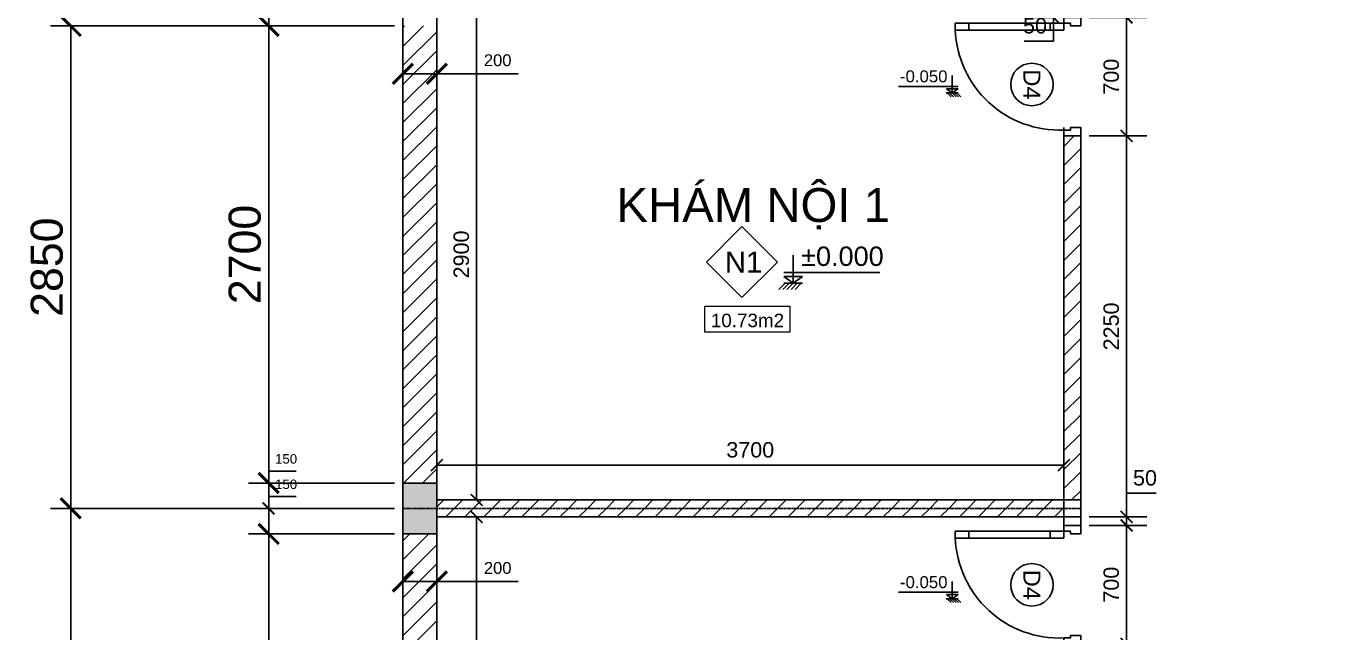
# Model space of a CAD drawing. Header units: millimetres. Extents: x -26398 to 135532, y -376633 to 43268.
# Drawn here: x 20060 to 27697, y -34718 to -31138 of the extents above; entities that cross this region are included whole.
import ezdxf
from ezdxf.enums import TextEntityAlignment as Align

# ---------------------------------------------------------------- set-up
doc = ezdxf.new("R2010")
doc.units = ezdxf.units.MM
doc.linetypes.add('ACAD_ISO02W100', pattern=[15, 12, -3])
for name, color, linetype in [('A-Door', 150, 'Continuous'), ('A5-KICHTHUOC', 251, 'Continuous'), ('cửa', 152, 'Continuous'), ('NT', 1, 'Continuous'), ('trục chia', 160, 'ACAD_ISO02W100'), ('TƯỜNG', 52, 'Continuous')]:
    doc.layers.add(name, color=color, linetype=linetype)
doc.layers.add('A6-GHICHU', color=147, linetype='Continuous', lineweight=20)
doc.styles.add('GHICHU35', font='', dxfattribs={"width": 0.9, "height": 350})
doc.styles.get("Standard").update_dxf_attribs({"font": 'arial.ttf'})
doc.styles.add('TUANH', font='')
doc.styles.get('GHICHU35').set_extended_font_data('VNI-Helve')
doc.styles.get('TUANH').set_extended_font_data('VNI-Helve-Condense', bold=True)
doc.dimstyles.new('dimmatbang', dxfattribs={"dimscale": 70, "dimtxt": 2.7, "dimasz": 1.7, "dimexe": 1.7, "dimexo": 0.7, "dimtad": 1, "dimtoh": 1, "dimdec": 1, "dimtxsty": 'Standard', "dimblk": 'ARCHTICK', "dimcen": 2.5, "dimclrd": 1, "dimclre": 256, "dimadec": 0, "dimazin": 0, "dimtfac": 1, "dimtdec": 1, "dimtmove": 0, "dimatfit": 3, "dimfxl": 1, "dimarcsym": 0})

# ---------------------------------------------------------------- blocks, each defined once
blk = doc.blocks.new('_ArchTick')
at = {"color": 0, "linetype": 'ByBlock', "const_width": 0.15}
blk.add_lwpolyline([(-0.5, -0.5), (0.5, 0.5)], dxfattribs=at)
blk = doc.blocks.new('*D21')
at = {"lineweight": -2, "transparency": 16777216}
for p, q in [((22235.5, -33988.1), (20205.1, -33988.1)), ((22235.5, -36988.1), (20205.1, -36988.1))]:
    blk.add_line(p, q, dxfattribs=at)
at = {"color": 1, "lineweight": -2, "transparency": 16777216}
blk.add_line((20324.1, -36988.1), (20324.1, -33988.1), dxfattribs=at)
at = {"layer": 'DEFPOINTS', "color": 0, "transparency": 16777216}
for p in [(20324.1, -33988.1), (22284.5, -33988.1), (22284.5, -36988.1)]:
    blk.add_point(p, dxfattribs=at)
at = {"color": 1, "lineweight": -2, "transparency": 16777216, "xscale": 119, "yscale": 119, "zscale": 119}
for p, rotation in [((20324.1, -33988.1), 90), ((20324.1, -36988.1), 270)]:
    blk.add_blockref('_ArchTick', p, dxfattribs=dict(at, rotation=rotation))
at = {"color": 0, "transparency": 16777216, "insert": (20183.8, -35488.1), "char_height": 189, "attachment_point": 5, "rotation": 90}
blk.add_mtext('3000', dxfattribs=at)
blk = doc.blocks.new('*D22')
at = {"lineweight": -2, "transparency": 16777216}
for p, q in [((22235.5, -31138.1), (20205.1, -31138.1)), ((22235.5, -33988.1), (20205.1, -33988.1))]:
    blk.add_line(p, q, dxfattribs=at)
at = {"color": 1, "lineweight": -2, "transparency": 16777216}
blk.add_line((20324.1, -33988.1), (20324.1, -31138.1), dxfattribs=at)
at = {"layer": 'DEFPOINTS', "color": 0, "transparency": 16777216}
for p in [(20324.1, -31138.1), (22284.5, -31138.1), (22284.5, -33988.1)]:
    blk.add_point(p, dxfattribs=at)
at = {"color": 1, "lineweight": -2, "transparency": 16777216, "xscale": 119, "yscale": 119, "zscale": 119}
for p, rotation in [((20324.1, -31138.1), 90), ((20324.1, -33988.1), 270)]:
    blk.add_blockref('_ArchTick', p, dxfattribs=dict(at, rotation=rotation))
at = {"color": 0, "transparency": 16777216, "insert": (20183.9, -32563.1), "char_height": 189, "attachment_point": 5, "rotation": 90}
blk.add_mtext('2850', dxfattribs=at)
blk = doc.blocks.new('A$C7DB75F4D')
at = {"layer": 'A-Door'}
for points in [[(625, 740), (625, 660), (665, 660), (665, 740)], [(625, 180), (625, 660), (665, 660), (665, 180)], [(625, 100), (625, 180), (665, 180), (665, 100)], [(35, 100), (35, 60), (50, 60), (50, 50), (50, 0), (0, 0), (0, 100)], [(665, 100), (700, 100), (700, 0), (650, 0), (650, 50), (650, 60), (665, 60)]]:
    blk.add_lwpolyline(points, close=True, dxfattribs=at)
at = {"layer": 'NT', "color": 1}
blk.add_arc((650, 125), 615.5, 92.32782, 182.32782, dxfattribs=at)
blk = doc.blocks.new('*D49')
at = {"lineweight": -2, "transparency": 16777216}
for p, q in [((22235.5, -34138.1), (21373.5, -34138.1)), ((22235.5, -36838.1), (21373.5, -36838.1))]:
    blk.add_line(p, q, dxfattribs=at)
at = {"color": 1, "lineweight": -2, "transparency": 16777216}
blk.add_line((21492.5, -36838.1), (21492.5, -34138.1), dxfattribs=at)
at = {"layer": 'DEFPOINTS', "color": 0, "transparency": 16777216}
for p in [(21492.5, -34138.1), (22284.5, -34138.1), (22284.5, -36838.1)]:
    blk.add_point(p, dxfattribs=at)
at = {"color": 1, "lineweight": -2, "transparency": 16777216, "xscale": 119, "yscale": 119, "zscale": 119}
for p, rotation in [((21492.5, -34138.1), 90), ((21492.5, -36838.1), 270)]:
    blk.add_blockref('_ArchTick', p, dxfattribs=dict(at, rotation=rotation))
at = {"color": 0, "transparency": 16777216, "insert": (21352.2, -35488.1), "char_height": 189, "attachment_point": 5, "rotation": 90}
blk.add_mtext('2700', dxfattribs=at)
blk = doc.blocks.new('*D50')
at = {"color": 1, "lineweight": -2, "transparency": 16777216}
for p, q in [((21492.5, -33988.1), (21492.5, -33918.1)), ((21492.5, -33918.1), (21654.5, -33918.1)), ((21492.5, -34138.1), (21492.5, -33988.1))]:
    blk.add_line(p, q, dxfattribs=at)
at = {"lineweight": -2, "transparency": 16777216}
for p, q in [((22235.5, -33988.1), (21401.5, -33988.1)), ((22235.5, -34138.1), (21401.5, -34138.1))]:
    blk.add_line(p, q, dxfattribs=at)
at = {"layer": 'DEFPOINTS', "color": 0, "transparency": 16777216}
for p in [(21492.5, -33988.1), (22284.5, -33988.1), (22284.5, -34138.1)]:
    blk.add_point(p, dxfattribs=at)
at = {"color": 1, "lineweight": -2, "transparency": 16777216, "xscale": 70, "yscale": 70, "zscale": 70}
for p, rotation in [((21492.5, -33988.1), 90), ((21492.5, -34138.1), 270)]:
    blk.add_blockref('_ArchTick', p, dxfattribs=dict(at, rotation=rotation))
at = {"color": 0, "transparency": 16777216, "insert": (21595.3, -33845.7), "char_height": 56, "attachment_point": 5}
blk.add_mtext('150', dxfattribs=at)
blk = doc.blocks.new('*D51')
at = {"color": 1, "lineweight": -2, "transparency": 16777216}
for p, q in [((21492.5, -33838.1), (21492.5, -33768.1)), ((21492.5, -33768.1), (21654.5, -33768.1)), ((21492.5, -33988.1), (21492.5, -33838.1))]:
    blk.add_line(p, q, dxfattribs=at)
at = {"lineweight": -2, "transparency": 16777216}
for p, q in [((22235.5, -33838.1), (21401.5, -33838.1)), ((22235.5, -33988.1), (21401.5, -33988.1))]:
    blk.add_line(p, q, dxfattribs=at)
at = {"layer": 'DEFPOINTS', "color": 0, "transparency": 16777216}
for p in [(21492.5, -33838.1), (22284.5, -33838.1), (22284.5, -33988.1)]:
    blk.add_point(p, dxfattribs=at)
at = {"color": 1, "lineweight": -2, "transparency": 16777216, "xscale": 70, "yscale": 70, "zscale": 70}
for p, rotation in [((21492.5, -33838.1), 90), ((21492.5, -33988.1), 270)]:
    blk.add_blockref('_ArchTick', p, dxfattribs=dict(at, rotation=rotation))
at = {"color": 0, "transparency": 16777216, "insert": (21595.3, -33695.7), "char_height": 56, "attachment_point": 5}
blk.add_mtext('150', dxfattribs=at)
blk = doc.blocks.new('*D52')
at = {"lineweight": -2, "transparency": 16777216}
for p, q in [((22235.5, -31138.1), (21373.5, -31138.1)), ((22235.5, -33838.1), (21373.5, -33838.1))]:
    blk.add_line(p, q, dxfattribs=at)
at = {"color": 1, "lineweight": -2, "transparency": 16777216}
blk.add_line((21492.5, -33838.1), (21492.5, -31138.1), dxfattribs=at)
at = {"layer": 'DEFPOINTS', "color": 0, "transparency": 16777216}
for p in [(21492.5, -31138.1), (22284.5, -31138.1), (22284.5, -33838.1)]:
    blk.add_point(p, dxfattribs=at)
at = {"color": 1, "lineweight": -2, "transparency": 16777216, "xscale": 119, "yscale": 119, "zscale": 119}
for p, rotation in [((21492.5, -31138.1), 90), ((21492.5, -33838.1), 270)]:
    blk.add_blockref('_ArchTick', p, dxfattribs=dict(at, rotation=rotation))
at = {"color": 0, "transparency": 16777216, "insert": (21352.2, -32488.1), "char_height": 189, "attachment_point": 5, "rotation": 90}
blk.add_mtext('2700', dxfattribs=at)
blk = doc.blocks.new('1-cote nen')
for p, q in [((-2, 267), (-2, 0)), ((-91, 102), (828, 102)), ((-2, 0), (-91, 63)), ((-91, 63), (88, 63)), ((90, 0), (-91, 0)), ((-2, 0), (88, 63)), ((-137, -60), (-77, 0)), ((-99, -60), (-39, 0)), ((-60, -60), (0, 0)), ((-21, -60), (39, 0)), ((17, -60), (77, 0))]:
    blk.add_line(p, q)
at = {"ltscale": 50, "style": 'GHICHU35', "width": 0.9}
blk.add_attdef('%%P0.000', (75, 164), '', height=187, dxfattribs=at)
blk = doc.blocks.new('*D64')
at = {"lineweight": -2, "transparency": 16777216}
for p, q in [((22284.5, -34192.1), (22284.5, -34538.4)), ((22484.5, -34192.1), (22484.5, -34538.4))]:
    blk.add_line(p, q, dxfattribs=at)
at = {"color": 1, "lineweight": -2, "transparency": 16777216}
for p, q in [((22284.5, -34419.4), (22484.5, -34419.4)), ((22484.5, -34419.4), (22965.6, -34419.4))]:
    blk.add_line(p, q, dxfattribs=at)
at = {"layer": 'DEFPOINTS', "color": 0, "transparency": 16777216}
for p in [(22284.5, -34143.1), (22484.5, -34143.1), (22484.5, -34419.4)]:
    blk.add_point(p, dxfattribs=at)
at = {"color": 1, "lineweight": -2, "transparency": 16777216, "xscale": 119, "yscale": 119, "zscale": 119, "rotation": 180}
blk.add_blockref('_ArchTick', (22284.5, -34419.4), dxfattribs=at)
at = {"color": 1, "lineweight": -2, "transparency": 16777216, "xscale": 119, "yscale": 119, "zscale": 119}
blk.add_blockref('_ArchTick', (22484.5, -34419.4), dxfattribs=at)
at = {"color": 0, "transparency": 16777216, "insert": (22844, -34339.9), "char_height": 70, "attachment_point": 5}
blk.add_mtext('200', dxfattribs=at)
blk = doc.blocks.new('*D65')
at = {"lineweight": -2, "transparency": 16777216}
for p, q in [((22284.5, -31193.6), (22284.5, -31540)), ((22484.5, -31193.6), (22484.5, -31540))]:
    blk.add_line(p, q, dxfattribs=at)
at = {"color": 1, "lineweight": -2, "transparency": 16777216}
for p, q in [((22284.5, -31421), (22484.5, -31421)), ((22484.5, -31421), (22965.6, -31421))]:
    blk.add_line(p, q, dxfattribs=at)
at = {"layer": 'DEFPOINTS', "color": 0, "transparency": 16777216}
for p in [(22284.5, -31144.6), (22484.5, -31144.6), (22484.5, -31421)]:
    blk.add_point(p, dxfattribs=at)
at = {"color": 1, "lineweight": -2, "transparency": 16777216, "xscale": 119, "yscale": 119, "zscale": 119, "rotation": 180}
blk.add_blockref('_ArchTick', (22284.5, -31421), dxfattribs=at)
at = {"color": 1, "lineweight": -2, "transparency": 16777216, "xscale": 119, "yscale": 119, "zscale": 119}
blk.add_blockref('_ArchTick', (22484.5, -31421), dxfattribs=at)
at = {"color": 0, "transparency": 16777216, "insert": (22844, -31341.5), "char_height": 70, "attachment_point": 5}
blk.add_mtext('200', dxfattribs=at)
blk = doc.blocks.new('*D79')
at = {"lineweight": -2, "transparency": 16777216}
for p, q in [((26333.5, -34088.1), (26674.1, -34088.1)), ((26333.5, -34788.1), (26674.1, -34788.1))]:
    blk.add_line(p, q, dxfattribs=at)
at = {"color": 1, "lineweight": -2, "transparency": 16777216}
blk.add_line((26555.1, -34788.1), (26555.1, -34088.1), dxfattribs=at)
at = {"layer": 'DEFPOINTS', "color": 0, "transparency": 16777216}
for p in [(26284.5, -34088.1), (26555.1, -34088.1), (26284.5, -34788.1)]:
    blk.add_point(p, dxfattribs=at)
at = {"color": 1, "lineweight": -2, "transparency": 16777216, "xscale": 70, "yscale": 70, "zscale": 70}
for p, rotation in [((26555.1, -34088.1), 90), ((26555.1, -34788.1), 270)]:
    blk.add_blockref('_ArchTick', p, dxfattribs=dict(at, rotation=rotation))
at = {"color": 0, "transparency": 16777216, "insert": (26464.9, -34438.1), "char_height": 91, "attachment_point": 5, "rotation": 90}
blk.add_mtext('700', dxfattribs=at)
blk = doc.blocks.new('*D80')
at = {"color": 1, "lineweight": -2, "transparency": 16777216}
for p, q in [((26555.1, -34038.1), (26555.1, -33898.1)), ((26555.1, -33898.1), (26728.9, -33898.1)), ((26555.1, -34088.1), (26555.1, -34038.1)), ((26555.1, -34088.1), (26555.1, -34158.1))]:
    blk.add_line(p, q, dxfattribs=at)
at = {"lineweight": -2, "transparency": 16777216}
for p, q in [((26333.5, -34038.1), (26674.1, -34038.1)), ((26333.5, -34088.1), (26674.1, -34088.1))]:
    blk.add_line(p, q, dxfattribs=at)
at = {"layer": 'DEFPOINTS', "color": 0, "transparency": 16777216}
for p in [(26284.5, -34038.1), (26555.1, -34038.1), (26284.5, -34088.1)]:
    blk.add_point(p, dxfattribs=at)
at = {"color": 1, "lineweight": -2, "transparency": 16777216, "xscale": 70, "yscale": 70, "zscale": 70}
for p, rotation in [((26555.1, -34038.1), 270), ((26555.1, -34088.1), 90)]:
    blk.add_blockref('_ArchTick', p, dxfattribs=dict(at, rotation=rotation))
at = {"color": 0, "transparency": 16777216, "insert": (26663.9, -33807.9), "char_height": 91, "attachment_point": 5}
blk.add_mtext('50', dxfattribs=at)
blk = doc.blocks.new('*D81')
at = {"lineweight": -2, "transparency": 16777216}
for p, q in [((26333.5, -31788.1), (26674.1, -31788.1)), ((26333.5, -34038.1), (26674.1, -34038.1))]:
    blk.add_line(p, q, dxfattribs=at)
at = {"color": 1, "lineweight": -2, "transparency": 16777216}
blk.add_line((26555.1, -34038.1), (26555.1, -31788.1), dxfattribs=at)
at = {"layer": 'DEFPOINTS', "color": 0, "transparency": 16777216}
for p in [(26284.5, -31788.1), (26555.1, -31788.1), (26284.5, -34038.1)]:
    blk.add_point(p, dxfattribs=at)
at = {"color": 1, "lineweight": -2, "transparency": 16777216, "xscale": 70, "yscale": 70, "zscale": 70}
for p, rotation in [((26555.1, -31788.1), 90), ((26555.1, -34038.1), 270)]:
    blk.add_blockref('_ArchTick', p, dxfattribs=dict(at, rotation=rotation))
at = {"color": 0, "transparency": 16777216, "insert": (26464.9, -32913.1), "char_height": 91, "attachment_point": 5, "rotation": 90}
blk.add_mtext('2250', dxfattribs=at)
blk = doc.blocks.new('*D82')
at = {"lineweight": -2, "transparency": 16777216}
for p, q in [((26333.5, -31088.1), (26674.1, -31088.1)), ((26333.5, -31788.1), (26674.1, -31788.1))]:
    blk.add_line(p, q, dxfattribs=at)
at = {"color": 1, "lineweight": -2, "transparency": 16777216}
blk.add_line((26555.1, -31788.1), (26555.1, -31088.1), dxfattribs=at)
at = {"layer": 'DEFPOINTS', "color": 0, "transparency": 16777216}
for p in [(26284.5, -31088.1), (26555.1, -31088.1), (26284.5, -31788.1)]:
    blk.add_point(p, dxfattribs=at)
at = {"color": 1, "lineweight": -2, "transparency": 16777216, "xscale": 70, "yscale": 70, "zscale": 70}
for p, rotation in [((26555.1, -31088.1), 90), ((26555.1, -31788.1), 270)]:
    blk.add_blockref('_ArchTick', p, dxfattribs=dict(at, rotation=rotation))
at = {"color": 0, "transparency": 16777216, "insert": (26464.9, -31438.1), "char_height": 91, "attachment_point": 5, "rotation": 90}
blk.add_mtext('700', dxfattribs=at)
blk = doc.blocks.new('*D137')
at = {"lineweight": -2, "transparency": 16777216}
for p, q in [((22235.5, -30838.1), (21373.5, -30838.1)), ((22235.5, -31138.1), (21373.5, -31138.1))]:
    blk.add_line(p, q, dxfattribs=at)
at = {"color": 1, "lineweight": -2, "transparency": 16777216}
blk.add_line((21492.5, -30838.1), (21492.5, -31138.1), dxfattribs=at)
at = {"layer": 'DEFPOINTS', "color": 0, "transparency": 16777216}
for p in [(22284.5, -30838.1), (21492.5, -31138.1), (22284.5, -31138.1)]:
    blk.add_point(p, dxfattribs=at)
at = {"color": 1, "lineweight": -2, "transparency": 16777216, "xscale": 70, "yscale": 70, "zscale": 70}
for p, rotation in [((21492.5, -30838.1), 90), ((21492.5, -31138.1), 270)]:
    blk.add_blockref('_ArchTick', p, dxfattribs=dict(at, rotation=rotation))
at = {"color": 0, "transparency": 16777216, "insert": (21402.2, -30988.1), "char_height": 91, "attachment_point": 5, "rotation": 90}
blk.add_mtext('300', dxfattribs=at)
blk = doc.blocks.new('*D143')
at = {"lineweight": -2, "transparency": 16777216}
for p, q in [((22533.5, -31038.1), (22838.8, -31038.1)), ((22533.5, -33938.1), (22838.8, -33938.1))]:
    blk.add_line(p, q, dxfattribs=at)
at = {"color": 1, "lineweight": -2, "transparency": 16777216}
blk.add_line((22719.8, -31038.1), (22719.8, -33938.1), dxfattribs=at)
at = {"layer": 'DEFPOINTS', "color": 0, "transparency": 16777216}
for p in [(22484.5, -31038.1), (22484.5, -33938.1), (22719.8, -33938.1)]:
    blk.add_point(p, dxfattribs=at)
at = {"color": 1, "lineweight": -2, "transparency": 16777216, "xscale": 70, "yscale": 70, "zscale": 70}
for p, rotation in [((22719.8, -31038.1), 90), ((22719.8, -33938.1), 270)]:
    blk.add_blockref('_ArchTick', p, dxfattribs=dict(at, rotation=rotation))
at = {"color": 0, "transparency": 16777216, "insert": (22629.6, -32488.1), "char_height": 91, "attachment_point": 5, "rotation": 90}
blk.add_mtext('2900', dxfattribs=at)
blk = doc.blocks.new('*D144')
at = {"lineweight": -2, "transparency": 16777216}
for p, q in [((22484.5, -33889.1), (22484.5, -33613.6)), ((26184.5, -33889.1), (26184.5, -33613.6))]:
    blk.add_line(p, q, dxfattribs=at)
at = {"color": 1, "lineweight": -2, "transparency": 16777216}
blk.add_line((22484.5, -33732.6), (26184.5, -33732.6), dxfattribs=at)
at = {"layer": 'DEFPOINTS', "color": 0, "transparency": 16777216}
for p in [(26184.5, -33732.6), (22484.5, -33938.1), (26184.5, -33938.1)]:
    blk.add_point(p, dxfattribs=at)
at = {"color": 1, "lineweight": -2, "transparency": 16777216, "xscale": 70, "yscale": 70, "zscale": 70, "rotation": 180}
blk.add_blockref('_ArchTick', (22484.5, -33732.6), dxfattribs=at)
at = {"color": 1, "lineweight": -2, "transparency": 16777216, "xscale": 70, "yscale": 70, "zscale": 70}
blk.add_blockref('_ArchTick', (26184.5, -33732.6), dxfattribs=at)
at = {"color": 0, "transparency": 16777216, "insert": (24334.5, -33642.3), "char_height": 91, "attachment_point": 5}
blk.add_mtext('3700', dxfattribs=at)
blk = doc.blocks.new('*D145')
at = {"lineweight": -2, "transparency": 16777216}
for p, q in [((22533.5, -34038.1), (22838.8, -34038.1)), ((22533.5, -36938.1), (22838.8, -36938.1))]:
    blk.add_line(p, q, dxfattribs=at)
at = {"color": 1, "lineweight": -2, "transparency": 16777216}
blk.add_line((22719.8, -34038.1), (22719.8, -36938.1), dxfattribs=at)
at = {"layer": 'DEFPOINTS', "color": 0, "transparency": 16777216}
for p in [(22484.5, -34038.1), (22484.5, -36938.1), (22719.8, -36938.1)]:
    blk.add_point(p, dxfattribs=at)
at = {"color": 1, "lineweight": -2, "transparency": 16777216, "xscale": 70, "yscale": 70, "zscale": 70}
for p, rotation in [((22719.8, -34038.1), 90), ((22719.8, -36938.1), 270)]:
    blk.add_blockref('_ArchTick', p, dxfattribs=dict(at, rotation=rotation))
at = {"color": 0, "transparency": 16777216, "insert": (22629.6, -35488.1), "char_height": 91, "attachment_point": 5, "rotation": 90}
blk.add_mtext('2900', dxfattribs=at)
blk = doc.blocks.new('*D179')
at = {"color": 1, "lineweight": -2, "transparency": 16777216}
for p, q in [((26123.8, -31038.1), (26123.8, -30968.1)), ((26123.8, -31038.1), (26123.8, -31088.1)), ((26123.8, -31088.1), (26123.8, -31228.1)), ((26123.8, -31228.1), (25950, -31228.1))]:
    blk.add_line(p, q, dxfattribs=at)
at = {"lineweight": -2, "transparency": 16777216}
for p, q in [((26135.5, -31038.1), (26004.8, -31038.1)), ((26135.5, -31088.1), (26004.8, -31088.1))]:
    blk.add_line(p, q, dxfattribs=at)
at = {"layer": 'DEFPOINTS', "color": 0, "transparency": 16777216}
for p in [(26184.5, -31038.1), (26123.8, -31088.1), (26184.5, -31088.1)]:
    blk.add_point(p, dxfattribs=at)
at = {"color": 1, "lineweight": -2, "transparency": 16777216, "xscale": 70, "yscale": 70, "zscale": 70}
for p, rotation in [((26123.8, -31038.1), 270), ((26123.8, -31088.1), 90)]:
    blk.add_blockref('_ArchTick', p, dxfattribs=dict(at, rotation=rotation))
at = {"color": 0, "transparency": 16777216, "insert": (26015, -31137.9), "char_height": 91, "attachment_point": 5}
blk.add_mtext('50', dxfattribs=at)

msp = doc.modelspace()

# ---------------------------------------------------------------- hatches: boundary and pattern name
h = msp.add_hatch(color=1)
h.dxf.hatch_style = 1
h.paths.add_polyline_path([(22284.47, -33838.06), (22284.47, -34138.06), (22484.47, -34138.06), (22484.47, -33838.06)])

# ---------------------------------------------------------------- linework, layer by layer
at = {"linetype": 'Continuous'}
for p, q in [((22284.47, -31148.06), (22294.46, -31138.06)), ((22284.47, -31260.31), (22406.71, -31138.06)), ((22284.47, -31372.56), (22484.47, -31172.56)), ((22284.47, -31484.81), (22484.47, -31284.81)), ((22284.47, -31597.07), (22484.47, -31397.07)), ((22284.47, -31709.32), (22484.47, -31509.32)), ((22284.47, -31821.57), (22484.47, -31621.57)), ((22284.47, -31933.83), (22484.47, -31733.83)), ((22284.47, -32046.08), (22484.47, -31846.08)), ((26184.47, -31850.44), (26246.84, -31788.06)), ((26184.47, -31962.69), (26284.47, -31862.69)), ((22284.47, -32158.33), (22484.47, -31958.33)), ((26184.47, -32074.94), (26284.47, -31974.94)), ((22284.47, -32270.59), (22484.47, -32070.59)), ((26184.47, -32187.2), (26284.47, -32087.2)), ((22284.47, -32382.84), (22484.47, -32182.84)), ((26184.47, -32299.45), (26284.47, -32199.45)), ((22284.47, -32495.09), (22484.47, -32295.09)), ((26184.47, -32411.7), (26284.47, -32311.7)), ((22284.47, -32607.35), (22484.47, -32407.35)), ((26184.47, -32523.96), (26284.47, -32423.96)), ((22284.47, -32719.6), (22484.47, -32519.6)), ((26184.47, -32636.21), (26284.47, -32536.21)), ((22284.47, -32831.85), (22484.47, -32631.85)), ((26184.47, -32748.46), (26284.47, -32648.46)), ((22284.47, -32944.11), (22484.47, -32744.11)), ((26184.47, -32860.72), (26284.47, -32760.72)), ((22284.47, -33056.36), (22484.47, -32856.36)), ((26184.47, -32972.97), (26284.47, -32872.97)), ((22284.47, -33168.61), (22484.47, -32968.61)), ((26184.47, -33085.22), (26284.47, -32985.22)), ((22284.47, -33280.87), (22484.47, -33080.87)), ((26184.47, -33197.47), (26284.47, -33097.47)), ((22284.47, -33393.12), (22484.47, -33193.12)), ((26184.47, -33309.73), (26284.47, -33209.73)), ((22284.47, -33505.37), (22484.47, -33305.37)), ((26184.47, -33421.98), (26284.47, -33321.98)), ((22284.47, -33617.63), (22484.47, -33417.63)), ((26184.47, -33534.23), (26284.47, -33434.23)), ((22284.47, -33729.88), (22484.47, -33529.88)), ((26184.47, -33646.49), (26284.47, -33546.49)), ((22288.54, -33838.06), (22484.47, -33642.13)), ((26184.47, -33758.74), (26284.47, -33658.74)), ((22400.79, -33838.06), (22484.47, -33754.39)), ((26184.47, -33870.99), (26284.47, -33770.99)), ((26229.65, -33938.06), (26284.47, -33883.25)), ((22484.47, -33978.89), (22525.3, -33938.06)), ((22587.55, -33988.06), (22637.55, -33938.06)), ((22699.8, -33988.06), (22749.8, -33938.06)), ((22812.06, -33988.06), (22862.06, -33938.06)), ((22924.31, -33988.06), (22974.31, -33938.06)), ((23036.56, -33988.06), (23086.56, -33938.06)), ((23148.82, -33988.06), (23198.82, -33938.06)), ((23261.07, -33988.06), (23311.07, -33938.06)), ((23373.32, -33988.06), (23423.32, -33938.06)), ((23485.58, -33988.06), (23535.58, -33938.06)), ((23597.83, -33988.06), (23647.83, -33938.06)), ((23710.08, -33988.06), (23760.08, -33938.06)), ((23822.34, -33988.06), (23872.34, -33938.06)), ((23934.59, -33988.06), (23984.59, -33938.06)), ((24046.84, -33988.06), (24096.84, -33938.06)), ((24159.1, -33988.06), (24209.1, -33938.06)), ((24271.35, -33988.06), (24321.35, -33938.06)), ((24383.6, -33988.06), (24433.6, -33938.06)), ((24495.86, -33988.06), (24545.86, -33938.06)), ((24608.11, -33988.06), (24658.11, -33938.06)), ((24720.36, -33988.06), (24770.36, -33938.06)), ((24832.62, -33988.06), (24882.62, -33938.06)), ((24944.87, -33988.06), (24994.87, -33938.06)), ((25057.12, -33988.06), (25107.12, -33938.06)), ((25169.37, -33988.06), (25219.37, -33938.06)), ((25281.63, -33988.06), (25331.63, -33938.06)), ((25393.88, -33988.06), (25443.88, -33938.06)), ((25506.13, -33988.06), (25556.13, -33938.06)), ((25618.39, -33988.06), (25668.39, -33938.06)), ((25730.64, -33988.06), (25780.64, -33938.06)), ((25842.89, -33988.06), (25892.89, -33938.06)), ((25955.15, -33988.06), (26005.15, -33938.06)), ((26067.4, -33988.06), (26117.4, -33938.06)), ((26179.65, -33988.06), (26184.47, -33983.25)), ((22537.55, -34038.06), (22587.55, -33988.06)), ((22649.8, -34038.06), (22699.8, -33988.06)), ((22762.06, -34038.06), (22812.06, -33988.06)), ((22874.31, -34038.06), (22924.31, -33988.06)), ((22986.56, -34038.06), (23036.56, -33988.06)), ((23098.82, -34038.06), (23148.82, -33988.06)), ((23211.07, -34038.06), (23261.07, -33988.06)), ((23323.32, -34038.06), (23373.32, -33988.06)), ((23435.58, -34038.06), (23485.58, -33988.06)), ((23547.83, -34038.06), (23597.83, -33988.06)), ((23660.08, -34038.06), (23710.08, -33988.06)), ((23772.34, -34038.06), (23822.34, -33988.06)), ((23884.59, -34038.06), (23934.59, -33988.06)), ((23996.84, -34038.06), (24046.84, -33988.06)), ((24109.1, -34038.06), (24159.1, -33988.06)), ((24221.35, -34038.06), (24271.35, -33988.06)), ((24333.6, -34038.06), (24383.6, -33988.06)), ((24445.86, -34038.06), (24495.86, -33988.06)), ((24558.11, -34038.06), (24608.11, -33988.06)), ((24670.36, -34038.06), (24720.36, -33988.06)), ((24782.62, -34038.06), (24832.62, -33988.06)), ((24894.87, -34038.06), (24944.87, -33988.06)), ((25007.12, -34038.06), (25057.12, -33988.06)), ((25119.37, -34038.06), (25169.37, -33988.06)), ((25231.63, -34038.06), (25281.63, -33988.06)), ((25343.88, -34038.06), (25393.88, -33988.06)), ((25456.13, -34038.06), (25506.13, -33988.06)), ((25568.39, -34038.06), (25618.39, -33988.06)), ((25680.64, -34038.06), (25730.64, -33988.06)), ((25792.89, -34038.06), (25842.89, -33988.06)), ((25905.15, -34038.06), (25955.15, -33988.06)), ((26017.4, -34038.06), (26067.4, -33988.06)), ((26129.65, -34038.06), (26179.65, -33988.06)), ((22284.47, -34178.89), (22325.3, -34138.06)), ((22284.47, -34291.14), (22437.55, -34138.06)), ((22284.47, -34403.4), (22484.47, -34203.4)), ((22284.47, -34515.65), (22484.47, -34315.65)), ((22284.47, -34627.9), (22484.47, -34427.9)), ((22284.47, -34740.16), (22484.47, -34540.16)), ((22284.47, -34852.41), (22484.47, -34652.41))]:
    msp.add_line(p, q, dxfattribs=at)
for points in [[(22484.47, -34138.06), (22284.47, -34138.06), (22284.47, -33838.06), (22484.47, -33838.06)], [(26184.47, -34038.06), (26184.47, -34088.06), (26284.47, -34088.06), (26284.47, -34038.06)]]:
    msp.add_lwpolyline(points, close=True)
for centre in [(25996.46, -31484.2), (25996.46, -34439.05)]:
    msp.add_circle(centre, 125.19)
at = {"layer": 'A6-GHICHU', "ltscale": 0.5}
for points in [[(24285.68, -32743.17), (24495.83, -32533.01), (24285.68, -32322.86), (24075.52, -32533.01)], [(24066.09, -32793), (24567.16, -32793), (24567.16, -32947.51), (24066.09, -32947.51)]]:
    msp.add_lwpolyline(points, close=True, dxfattribs=at)
at = {"layer": 'trục chia'}
msp.add_line((22284.47, -33988.06), (26284.47, -33988.06), dxfattribs=at)
at = {"layer": 'TƯỜNG'}
for p, q in [((22284.47, -50988.06), (22284.47, -24988.06)), ((22484.47, -50788.06), (22484.47, -25188.06)), ((26184.47, -31738.06), (26184.47, -34138.06)), ((26284.47, -31738.06), (26284.47, -34138.06)), ((22484.47, -33938.06), (26284.47, -33938.06)), ((22484.47, -34038.06), (26284.47, -34038.06))]:
    msp.add_line(p, q, dxfattribs=at)
msp.add_lwpolyline([(32284.47, -18988.06), (32284.47, -56988.06), (22284.47, -56988.06), (22284.47, -18988.06), (23818.5, -18988.06)], dxfattribs=at)

# ---------------------------------------------------------------- block references
at = {"layer": 'A5-KICHTHUOC', "ltscale": 0.5}
ref = msp.add_blockref('1-cote nen', (25525.7, -31534.22), dxfattribs=dict(at, xscale=-0.3822541714018616, yscale=0.3822541714018616, zscale=0.3822541714018616))
ref.add_attrib('%%P0.000', '-0.050', (25218.04, -31471.55), dxfattribs={"layer": '0', "color": 4, "ltscale": 50, "height": 70.788})
ref = msp.add_blockref('1-cote nen', (24588.19, -32656.99), dxfattribs=dict(at, xscale=0.61735318627815, yscale=0.61735318627815, zscale=0.61735318627815))
ref.add_attrib('%%P0.000', '%%P0.000', (24634.79, -32555.78), dxfattribs={"layer": '0', "color": 4, "ltscale": 50, "height": 114.325})
ref = msp.add_blockref('1-cote nen', (25525.7, -34521.21), dxfattribs=dict(at, xscale=-0.3822541714018616, yscale=0.3822541714018616, zscale=0.3822541714018616))
ref.add_attrib('%%P0.000', '-0.050', (25218.04, -34458.54), dxfattribs={"layer": '0', "color": 4, "ltscale": 50, "height": 70.788})
at = {"layer": 'cửa', "rotation": 90.00000000000001}
for p in [(26284.47, -31788.06), (26284.47, -34788.06)]:
    msp.add_blockref('A$C7DB75F4D', p, dxfattribs=at)

# ---------------------------------------------------------------- texts
msp.add_text('KHÁM NỘI 1', height=200).set_placement((24351.81, -32196.24), align=Align.MIDDLE_CENTER)
at = {"layer": 'A6-GHICHU', "ltscale": 0.5, "attachment_point": 5, "style": 'TUANH'}
for s, insert, char_height in [('{\\fArial|b0|i0|c0|p34;N1}', (24295.02, -32532.77), 123.835), ('{\\fArial|b0|i0|c163|p34;10.73\\fArial|b0|i0|c0|p34;m2}', (24317.98, -32878.25), 79.5593)]:
    msp.add_mtext(s, dxfattribs=dict(at, insert=insert, char_height=char_height))
at = {"layer": 'TƯỜNG'}
for p in [(25996.46, -31484.2), (25996.46, -34439.05)]:
    msp.add_text('D4', height=100.154, rotation=270, dxfattribs=at).set_placement(p, align=Align.MIDDLE_CENTER)

# ---------------------------------------------------------------- dimensions: what is measured, and where the dimension line sits
for base, p1, p2, angle, override, picture, middle in [((21492.47, -31138.06), (22284.47, -30838.06), (22284.47, -31138.06), 90, {"dimtxt": 1.3, "dimasz": 1}, '*D137', (21402.22, -30988.06)), ((22719.81, -33938.06), (22484.47, -31038.06), (22484.47, -33938.06), 90, {"dimtxt": 1.3, "dimasz": 1}, '*D143', (22629.6, -32488.06)), ((26123.78, -31088.06), (26184.47, -31038.06), (26184.47, -31088.06), 90, {"dimtxt": 1.3, "dimasz": 1}, '*D179', (26015, -31137.85)), ((26555.14, -31088.06), (26284.47, -31788.06), (26284.47, -31088.06), 90, {"dimtxt": 1.3, "dimasz": 1}, '*D82', (26464.93, -31438.06)), ((26555.14, -31788.06), (26284.47, -34038.06), (26284.47, -31788.06), 90, {"dimtxt": 1.3, "dimasz": 1}, '*D81', (26464.93, -32913.06)), ((21492.47, -33838.06), (22284.47, -33988.06), (22284.47, -33838.06), 270, {"dimtxt": 0.8, "dimasz": 1, "dimexe": 1.3}, '*D51', (21595.35, -33695.72)), ((26555.14, -34038.06), (26284.47, -34088.06), (26284.47, -34038.06), 90, {"dimtxt": 1.3, "dimasz": 1}, '*D80', (26663.91, -33807.85)), ((21492.47, -33988.06), (22284.47, -34138.06), (22284.47, -33988.06), 270, {"dimtxt": 0.8, "dimasz": 1, "dimexe": 1.3}, '*D50', (21595.35, -33845.72)), ((22719.81, -36938.06), (22484.47, -34038.06), (22484.47, -36938.06), 90, {"dimtxt": 1.3, "dimasz": 1}, '*D145', (22629.6, -35488.06)), ((26555.14, -34088.06), (26284.47, -34788.06), (26284.47, -34088.06), 90, {"dimtxt": 1.3, "dimasz": 1}, '*D79', (26464.93, -34438.06))]:
    dim = msp.add_linear_dim(base=base, p1=p1, p2=p2, angle=angle, dimstyle='dimmatbang', override=override)
    dim.commit()
    dim.dimension.update_dxf_attribs({"geometry": picture, "text_midpoint": middle})
for base, p1, p2, picture, middle in [((20324.1, -31138.06), (22284.47, -33988.06), (22284.47, -31138.06), '*D22', (20183.85, -32563.06)), ((21492.47, -31138.06), (22284.47, -33838.06), (22284.47, -31138.06), '*D52', (21352.22, -32488.06)), ((20324.1, -33988.06), (22284.47, -36988.06), (22284.47, -33988.06), '*D21', (20183.79, -35488.06)), ((21492.47, -34138.06), (22284.47, -36838.06), (22284.47, -34138.06), '*D49', (21352.22, -35488.06))]:
    dim = msp.add_linear_dim(base=base, p1=p1, p2=p2, angle=270, dimstyle='dimmatbang')
    dim.commit()
    dim.dimension.update_dxf_attribs({"geometry": picture, "text_midpoint": middle})
for base, p1, p2, picture, middle in [((22484.47, -31420.97), (22284.47, -31144.61), (22484.47, -31144.61), '*D65', (22844.03, -31420.97)), ((22484.47, -34419.43), (22284.47, -34143.07), (22484.47, -34143.07), '*D64', (22844.03, -34419.43))]:
    dim = msp.add_linear_dim(base=base, p1=p1, p2=p2, dimstyle='dimmatbang', override={"dimtxt": 1})
    dim.commit()
    dim.dimension.update_dxf_attribs({"geometry": picture, "text_midpoint": middle, "dimtype": 160})
dim = msp.add_linear_dim(base=(26184.47, -33732.55), p1=(22484.47, -33938.06), p2=(26184.47, -33938.06), dimstyle='dimmatbang', override={"dimtxt": 1.3, "dimasz": 1})
dim.commit()
dim.dimension.update_dxf_attribs({"geometry": '*D144', "text_midpoint": (24334.47, -33642.31)})

doc.saveas('drawing.dxf')
